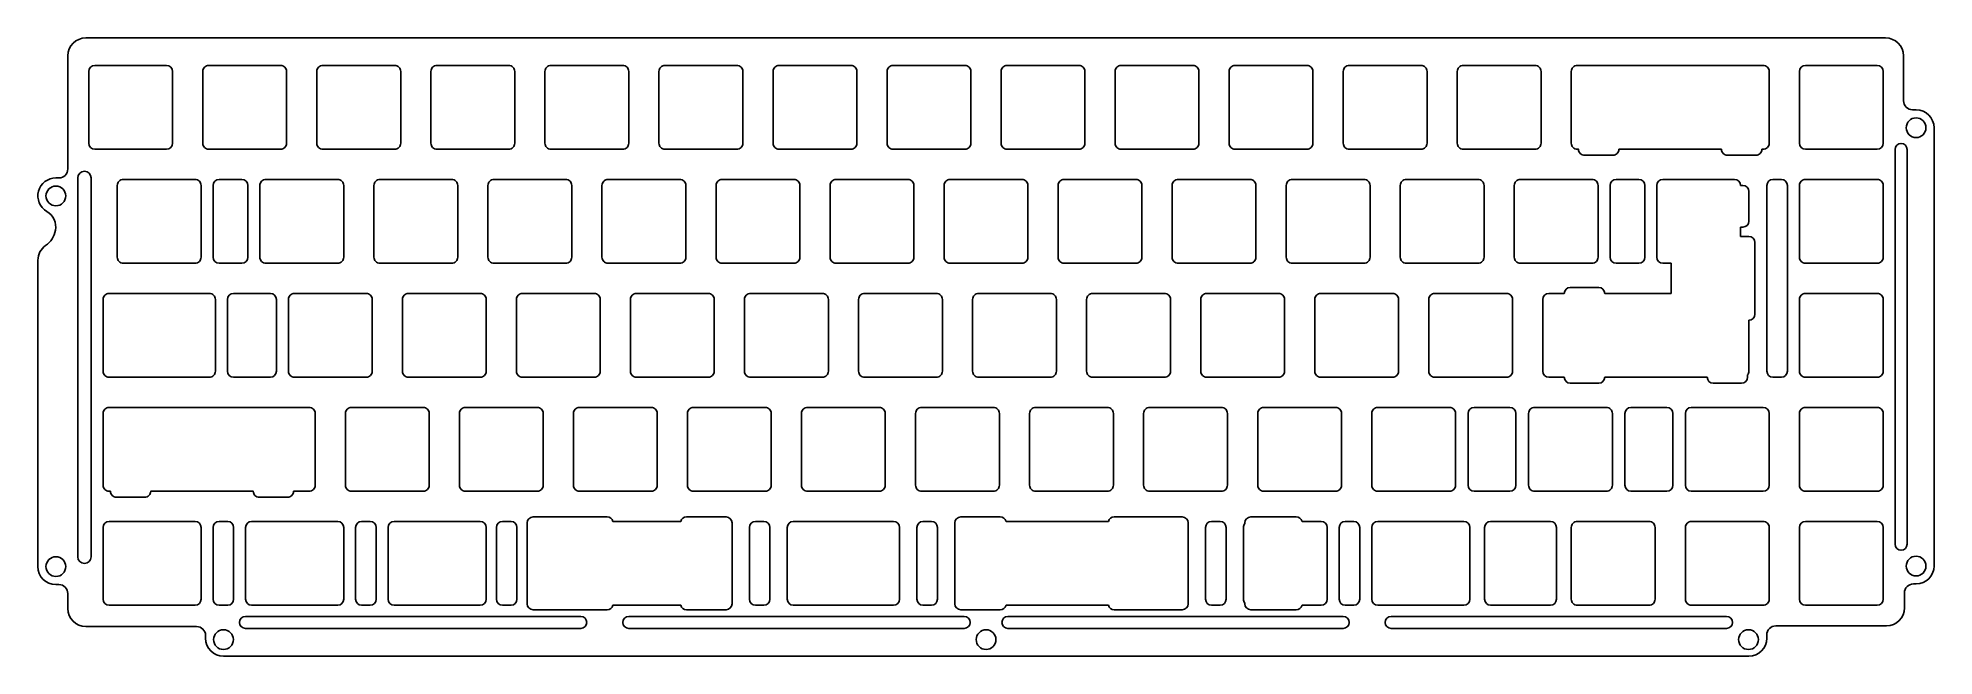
# Model space of a CAD drawing. Header units: millimetres. Extents: x 116 to 433, y 129 to 232.
import ezdxf

# ---------------------------------------------------------------- set-up
doc = ezdxf.new("R2010")
doc.units = ezdxf.units.MM

msp = doc.modelspace()

# ---------------------------------------------------------------- linework, layer by layer
for p, q in [((425.09, 232.01), (124.44, 232.01)), ((121.44, 229.01), (121.44, 210.11)), ((428.09, 229.01), (428.09, 221.51)), ((124.94, 226.41), (124.94, 214.41)), ((137.94, 227.41), (125.94, 227.41)), ((138.94, 214.41), (138.94, 226.41)), ((410.69, 214.41), (410.69, 226.41)), ((411.69, 227.41), (423.69, 227.41)), ((424.69, 226.41), (424.69, 214.41)), ((430.19, 220.01), (429.59, 220.01)), ((433.19, 217.01), (433.19, 143.76)), ((125.94, 213.41), (137.94, 213.41)), ((423.69, 213.41), (411.69, 213.41)), ((426.69, 213.39), (426.69, 147.39)), ((428.69, 213.39), (428.69, 147.39)), ((119.44, 208.61), (119.94, 208.61)), ((123.09, 208.61), (123.09, 145.31)), ((125.32, 145.31), (125.32, 208.61)), ((145.7, 207.36), (145.7, 195.36)), ((150.52, 208.36), (146.7, 208.36)), ((151.52, 207.36), (151.52, 195.36)), ((379.07, 207.36), (379.07, 195.36)), ((383.88, 208.36), (380.07, 208.36)), ((384.88, 207.36), (384.88, 195.36)), ((386.88, 195.36), (386.88, 207.36)), ((387.88, 208.36), (399.88, 208.36)), ((400.88, 207.36), (401.26, 207.36)), ((402.26, 206.36), (402.26, 201.4)), ((405.26, 176.31), (405.26, 207.36)), ((407.69, 208.36), (406.26, 208.36)), ((408.69, 176.31), (408.69, 207.36)), ((401.26, 200.4), (400.88, 200.4)), ((400.88, 200.4), (400.88, 198.84)), ((400.88, 198.84), (402.26, 198.84)), ((403.26, 197.84), (403.26, 185.84)), ((116.44, 194.87), (116.44, 143.66)), ((150.52, 194.36), (146.7, 194.36)), ((383.88, 194.36), (380.07, 194.36)), ((389.26, 194.36), (387.88, 194.36)), ((389.26, 189.31), (389.26, 194.36)), ((372.42, 190.31), (377.17, 190.31)), ((148.09, 176.31), (148.09, 188.31)), ((149.09, 189.31), (155.28, 189.31)), ((156.28, 188.31), (156.28, 176.31)), ((367.83, 176.31), (367.83, 188.31)), ((368.83, 189.31), (371.42, 189.31)), ((378.17, 189.31), (389.26, 189.31)), ((402.26, 184.84), (402.26, 176.31)), ((155.28, 175.31), (149.09, 175.31)), ((371.42, 175.31), (368.83, 175.31)), ((372.42, 174.31), (377.17, 174.31)), ((395.3, 175.31), (378.17, 175.31)), ((401.05, 174.31), (396.3, 174.31)), ((402.05, 175.31), (402.05, 175.7)), ((406.26, 175.31), (407.69, 175.31)), ((355.35, 157.26), (355.35, 169.26)), ((356.35, 170.26), (362.35, 170.26)), ((363.35, 157.26), (363.35, 169.26)), ((381.55, 157.26), (381.55, 169.26)), ((388.55, 170.26), (382.55, 170.26)), ((389.55, 157.26), (389.55, 169.26)), ((391.64, 169.26), (391.64, 157.26)), ((392.64, 170.26), (404.64, 170.26)), ((405.64, 169.26), (405.64, 157.26)), ((356.35, 156.26), (362.35, 156.26)), ((388.55, 156.26), (382.55, 156.26)), ((404.64, 156.26), (392.64, 156.26)), ((127.32, 138.21), (127.32, 150.21)), ((128.32, 151.21), (142.7, 151.21)), ((143.7, 150.21), (143.7, 138.21)), ((145.7, 138.21), (145.7, 150.21)), ((146.7, 151.21), (148.14, 151.21)), ((149.14, 150.21), (149.14, 138.21)), ((151.14, 138.21), (151.14, 150.21)), ((152.14, 151.21), (166.52, 151.21)), ((167.52, 150.21), (167.52, 138.21)), ((169.52, 138.21), (169.52, 150.21)), ((170.52, 151.21), (171.95, 151.21)), ((172.95, 150.21), (172.95, 138.21)), ((174.95, 138.21), (174.95, 150.21)), ((175.95, 151.21), (190.33, 151.21)), ((191.33, 150.21), (191.33, 138.21)), ((193.04, 138.21), (193.04, 150.21)), ((194.04, 151.21), (195.47, 151.21)), ((196.47, 150.21), (196.47, 138.21)), ((212.5, 151.21), (223.83, 151.21)), ((235.29, 138.21), (235.29, 150.21)), ((236.29, 151.21), (237.73, 151.21)), ((238.73, 150.21), (238.73, 138.21)), ((241.62, 138.21), (241.62, 150.21)), ((242.62, 151.21), (259.39, 151.21)), ((260.39, 150.21), (260.39, 138.21)), ((263.28, 138.21), (263.28, 150.21)), ((264.28, 151.21), (265.71, 151.21)), ((266.71, 150.21), (266.71, 138.21)), ((278.18, 151.21), (295.27, 151.21)), ((311.49, 138.21), (311.49, 150.21)), ((312.49, 151.21), (313.93, 151.21)), ((314.93, 150.21), (314.93, 138.21)), ((317.82, 138.21), (317.82, 150.21)), ((327.62, 151.21), (330.82, 151.21)), ((331.82, 150.21), (331.82, 138.21)), ((333.82, 138.21), (333.82, 150.21)), ((334.82, 151.21), (336.25, 151.21)), ((337.25, 150.21), (337.25, 138.21)), ((339.25, 138.21), (339.25, 150.21)), ((340.25, 151.21), (354.64, 151.21)), ((355.64, 150.21), (355.64, 138.21)), ((358.11, 138.21), (358.11, 150.21)), ((359.11, 151.21), (369.11, 151.21)), ((370.11, 138.21), (370.11, 150.21)), ((410.69, 138.21), (410.69, 150.21)), ((411.69, 151.21), (423.69, 151.21)), ((424.69, 150.21), (424.69, 138.21)), ((119.44, 140.66), (119.94, 140.66)), ((430.19, 140.76), (429.74, 140.76)), ((121.44, 139.16), (121.44, 136.66)), ((142.7, 137.21), (128.32, 137.21)), ((148.14, 137.21), (146.7, 137.21)), ((166.52, 137.21), (152.14, 137.21)), ((171.95, 137.21), (170.52, 137.21)), ((190.33, 137.21), (175.95, 137.21)), ((195.47, 137.21), (194.04, 137.21)), ((223.83, 137.21), (212.5, 137.21)), ((237.73, 137.21), (236.29, 137.21)), ((259.39, 137.21), (242.62, 137.21)), ((265.71, 137.21), (264.28, 137.21)), ((295.27, 137.21), (278.18, 137.21)), ((313.93, 137.21), (312.49, 137.21)), ((330.82, 137.21), (327.62, 137.21)), ((336.25, 137.21), (334.82, 137.21)), ((354.64, 137.21), (340.25, 137.21)), ((369.11, 137.21), (359.11, 137.21)), ((423.69, 137.21), (411.69, 137.21)), ((428.24, 139.26), (428.24, 136.76)), ((142.94, 133.66), (124.44, 133.66)), ((207.13, 135.34), (151.09, 135.34)), ((151.09, 133.34), (207.13, 133.34)), ((271.17, 135.34), (215.13, 135.34)), ((215.13, 133.34), (271.17, 133.34)), ((278.47, 135.34), (334.5, 135.34)), ((334.5, 133.34), (278.47, 133.34)), ((342.5, 135.34), (398.54, 135.34)), ((398.54, 133.34), (342.5, 133.34)), ((425.24, 133.76), (406.74, 133.76)), ((144.44, 131.71), (144.44, 132.16)), ((405.24, 131.71), (405.24, 132.26)), ((402.24, 128.71), (147.44, 128.71))]:
    msp.add_line(p, q)
at = {"linetype": 'Continuous'}
for p, q in [((198.17, 150.96), (198.17, 137.46)), ((199.17, 151.96), (211.53, 151.96)), ((231.4, 151.96), (224.8, 151.96)), ((232.4, 150.96), (232.4, 137.46)), ((269.61, 150.96), (269.61, 137.46)), ((270.61, 151.96), (277.21, 151.96)), ((307.6, 151.96), (296.24, 151.96)), ((308.6, 150.96), (308.6, 137.46)), ((318.05, 150.85), (318.05, 150.96)), ((326.65, 151.96), (319.05, 151.96)), ((199.17, 136.46), (211.53, 136.46)), ((231.4, 136.46), (224.8, 136.46)), ((270.61, 136.46), (277.21, 136.46)), ((307.6, 136.46), (296.24, 136.46)), ((318.05, 137.46), (318.05, 137.57)), ((326.65, 136.46), (319.05, 136.46))]:
    msp.add_line(p, q, dxfattribs=at)
for points in [[(144.99, 213.41, -0.414214), (143.99, 214.41), (143.99, 226.41, -0.414214), (144.99, 227.41), (156.99, 227.41, -0.414214), (157.99, 226.41), (157.99, 214.41, -0.414214), (156.99, 213.41)], [(176.04, 227.41, -0.414214), (177.04, 226.41), (177.04, 214.41, -0.414214), (176.04, 213.41), (164.04, 213.41, -0.414214), (163.04, 214.41), (163.04, 226.41, -0.414214), (164.04, 227.41)], [(196.09, 214.41, -0.414214), (195.09, 213.41), (183.09, 213.41, -0.414214), (182.09, 214.41), (182.09, 226.41, -0.414214), (183.09, 227.41), (195.09, 227.41, -0.414214), (196.09, 226.41)], [(202.14, 213.41), (214.14, 213.41, 0.414214), (215.14, 214.41), (215.14, 226.41, 0.414214), (214.14, 227.41), (202.14, 227.41, 0.414214), (201.14, 226.41), (201.14, 214.41, 0.414214)], [(220.19, 226.41), (220.19, 214.41, 0.414214), (221.19, 213.41), (233.19, 213.41, 0.414214), (234.19, 214.41), (234.19, 226.41, 0.414214), (233.19, 227.41), (221.19, 227.41, 0.414214)], [(239.24, 226.41, -0.414214), (240.24, 227.41), (252.24, 227.41, -0.414214), (253.24, 226.41), (253.24, 214.41, -0.414214), (252.24, 213.41), (240.24, 213.41, -0.414214), (239.24, 214.41)], [(259.29, 213.41), (271.29, 213.41, 0.414214), (272.29, 214.41), (272.29, 226.41, 0.414214), (271.29, 227.41), (259.29, 227.41, 0.414214), (258.29, 226.41), (258.29, 214.41, 0.414214)], [(277.34, 226.41), (277.34, 214.41, 0.414214), (278.34, 213.41), (290.34, 213.41, 0.414214), (291.34, 214.41), (291.34, 226.41, 0.414214), (290.34, 227.41), (278.34, 227.41, 0.414214)], [(309.39, 227.41, -0.414214), (310.39, 226.41), (310.39, 214.41, -0.414214), (309.39, 213.41), (297.39, 213.41, -0.414214), (296.39, 214.41), (296.39, 226.41, -0.414214), (297.39, 227.41)], [(316.44, 213.41), (328.44, 213.41, 0.414214), (329.44, 214.41), (329.44, 226.41, 0.414214), (328.44, 227.41), (316.44, 227.41, 0.414214), (315.44, 226.41), (315.44, 214.41, 0.414214)], [(347.49, 227.41, -0.414214), (348.49, 226.41), (348.49, 214.41, -0.414214), (347.49, 213.41), (335.49, 213.41, -0.414214), (334.49, 214.41), (334.49, 226.41, -0.414214), (335.49, 227.41)], [(366.54, 227.41), (354.54, 227.41, 0.414214), (353.54, 226.41), (353.54, 214.41, 0.414214), (354.54, 213.41), (366.54, 213.41, 0.414214), (367.54, 214.41), (367.54, 226.41, 0.414214)], [(374.8, 212.41, -0.414214), (373.8, 213.41), (373.59, 213.41, -0.414214), (372.59, 214.41), (372.59, 226.41, -0.414214), (373.59, 227.41), (404.64, 227.41, -0.414214), (405.64, 226.41), (405.64, 214.41, -0.414214), (404.64, 213.41), (404.43, 213.41, -0.414214), (403.43, 212.41), (398.68, 212.41, -0.414214), (397.68, 213.41), (380.55, 213.41, -0.414214), (379.55, 212.41)], [(129.7, 207.36), (129.7, 195.36, 0.414214), (130.7, 194.36), (142.7, 194.36, 0.414214), (143.7, 195.36), (143.7, 207.36, 0.414214), (142.7, 208.36), (130.7, 208.36, 0.414214)], [(154.52, 194.36, -0.414214), (153.52, 195.36), (153.52, 207.36, -0.414214), (154.52, 208.36), (166.52, 208.36, -0.414214), (167.52, 207.36), (167.52, 195.36, -0.414214), (166.52, 194.36)], [(172.57, 207.36, -0.414214), (173.57, 208.36), (185.57, 208.36, -0.414214), (186.57, 207.36), (186.57, 195.36, -0.414214), (185.57, 194.36), (173.57, 194.36, -0.414214), (172.57, 195.36)], [(205.62, 195.36, -0.414214), (204.62, 194.36), (192.62, 194.36, -0.414214), (191.62, 195.36), (191.62, 207.36, -0.414214), (192.62, 208.36), (204.62, 208.36, -0.414214), (205.62, 207.36)], [(224.67, 195.36, -0.414214), (223.67, 194.36), (211.67, 194.36, -0.414214), (210.67, 195.36), (210.67, 207.36, -0.414214), (211.67, 208.36), (223.67, 208.36, -0.414214), (224.67, 207.36)], [(229.72, 207.36, -0.414214), (230.72, 208.36), (242.72, 208.36, -0.414214), (243.72, 207.36), (243.72, 195.36, -0.414214), (242.72, 194.36), (230.72, 194.36, -0.414214), (229.72, 195.36)], [(248.77, 207.36, -0.414214), (249.77, 208.36), (261.77, 208.36, -0.414214), (262.77, 207.36), (262.77, 195.36, -0.414214), (261.77, 194.36), (249.77, 194.36, -0.414214), (248.77, 195.36)], [(281.82, 195.36), (281.82, 207.36, 0.414214), (280.82, 208.36), (268.82, 208.36, 0.414214), (267.82, 207.36), (267.82, 195.36, 0.414214), (268.82, 194.36), (280.82, 194.36, 0.414214)], [(287.87, 194.36), (299.87, 194.36, 0.414214), (300.87, 195.36), (300.87, 207.36, 0.414214), (299.87, 208.36), (287.87, 208.36, 0.414214), (286.87, 207.36), (286.87, 195.36, 0.414214)], [(318.92, 208.36), (306.92, 208.36, 0.414214), (305.92, 207.36), (305.92, 195.36, 0.414214), (306.92, 194.36), (318.92, 194.36, 0.414214), (319.92, 195.36), (319.92, 207.36, 0.414214)], [(325.97, 194.36), (337.97, 194.36, 0.414214), (338.97, 195.36), (338.97, 207.36, 0.414214), (337.97, 208.36), (325.97, 208.36, 0.414214), (324.97, 207.36), (324.97, 195.36, 0.414214)], [(357.02, 208.36), (345.02, 208.36, 0.414214), (344.02, 207.36), (344.02, 195.36, 0.414214), (345.02, 194.36), (357.02, 194.36, 0.414214), (358.02, 195.36), (358.02, 207.36, 0.414214)], [(364.07, 194.36, -0.414214), (363.07, 195.36), (363.07, 207.36, -0.414214), (364.07, 208.36), (376.07, 208.36, -0.414214), (377.07, 207.36), (377.07, 195.36, -0.414214), (376.07, 194.36)], [(423.69, 208.36), (411.69, 208.36, 0.414214), (410.69, 207.36), (410.69, 195.36, 0.414214), (411.69, 194.36), (423.69, 194.36, 0.414214), (424.69, 195.36), (424.69, 207.36, 0.414214)], [(128.32, 175.31, -0.414214), (127.32, 176.31), (127.32, 188.31, -0.414214), (128.32, 189.31), (145.09, 189.31, -0.414214), (146.09, 188.31), (146.09, 176.31, -0.414214), (145.09, 175.31)], [(158.28, 188.31, -0.414214), (159.28, 189.31), (171.28, 189.31, -0.414214), (172.28, 188.31), (172.28, 176.31, -0.414214), (171.28, 175.31), (159.28, 175.31, -0.414214), (158.28, 176.31)], [(190.33, 189.31, -0.414214), (191.33, 188.31), (191.33, 176.31, -0.414214), (190.33, 175.31), (178.33, 175.31, -0.414214), (177.33, 176.31), (177.33, 188.31, -0.414214), (178.33, 189.31)], [(196.38, 188.31, -0.414214), (197.38, 189.31), (209.38, 189.31, -0.414214), (210.38, 188.31), (210.38, 176.31, -0.414214), (209.38, 175.31), (197.38, 175.31, -0.414214), (196.38, 176.31)], [(215.43, 188.31), (215.43, 176.31, 0.414214), (216.43, 175.31), (228.43, 175.31, 0.414214), (229.43, 176.31), (229.43, 188.31, 0.414214), (228.43, 189.31), (216.43, 189.31, 0.414214)], [(248.48, 176.31), (248.48, 188.31, 0.414214), (247.48, 189.31), (235.48, 189.31, 0.414214), (234.48, 188.31), (234.48, 176.31, 0.414214), (235.48, 175.31), (247.48, 175.31, 0.414214)], [(267.53, 176.31, -0.414214), (266.53, 175.31), (254.53, 175.31, -0.414214), (253.53, 176.31), (253.53, 188.31, -0.414214), (254.53, 189.31), (266.53, 189.31, -0.414214), (267.53, 188.31)], [(285.58, 189.31, -0.414214), (286.58, 188.31), (286.58, 176.31, -0.414214), (285.58, 175.31), (273.58, 175.31, -0.414214), (272.58, 176.31), (272.58, 188.31, -0.414214), (273.58, 189.31)], [(304.63, 189.31), (292.63, 189.31, 0.414214), (291.63, 188.31), (291.63, 176.31, 0.414214), (292.63, 175.31), (304.63, 175.31, 0.414214), (305.63, 176.31), (305.63, 188.31, 0.414214)], [(324.68, 176.31), (324.68, 188.31, 0.414214), (323.68, 189.31), (311.68, 189.31, 0.414214), (310.68, 188.31), (310.68, 176.31, 0.414214), (311.68, 175.31), (323.68, 175.31, 0.414214)], [(330.73, 175.31, -0.414214), (329.73, 176.31), (329.73, 188.31, -0.414214), (330.73, 189.31), (342.73, 189.31, -0.414214), (343.73, 188.31), (343.73, 176.31, -0.414214), (342.73, 175.31)], [(348.78, 188.31), (348.78, 176.31, 0.414214), (349.78, 175.31), (361.78, 175.31, 0.414214), (362.78, 176.31), (362.78, 188.31, 0.414214), (361.78, 189.31), (349.78, 189.31, 0.414214)], [(410.69, 188.31, -0.414214), (411.69, 189.31), (423.69, 189.31, -0.414214), (424.69, 188.31), (424.69, 176.31, -0.414214), (423.69, 175.31), (411.69, 175.31, -0.414214), (410.69, 176.31)], [(162.75, 157.26), (162.75, 169.26, 0.414214), (161.75, 170.26), (128.32, 170.26, 0.414214), (127.32, 169.26), (127.32, 157.26, 0.414214), (128.32, 156.26), (128.54, 156.26, 0.414214), (129.54, 155.26), (134.29, 155.26, 0.414214), (135.29, 156.26), (152.41, 156.26, 0.414214), (153.41, 155.26), (158.16, 155.26, 0.414214), (159.16, 156.26), (161.75, 156.26, 0.414214)], [(168.8, 156.26, -0.414214), (167.8, 157.26), (167.8, 169.26, -0.414214), (168.8, 170.26), (180.8, 170.26, -0.414214), (181.8, 169.26), (181.8, 157.26, -0.414214), (180.8, 156.26)], [(199.85, 170.26), (187.85, 170.26, 0.414214), (186.85, 169.26), (186.85, 157.26, 0.414214), (187.85, 156.26), (199.85, 156.26, 0.414214), (200.85, 157.26), (200.85, 169.26, 0.414214)], [(205.9, 169.26, -0.414214), (206.9, 170.26), (218.9, 170.26, -0.414214), (219.9, 169.26), (219.9, 157.26, -0.414214), (218.9, 156.26), (206.9, 156.26, -0.414214), (205.9, 157.26)], [(224.95, 169.26, -0.414214), (225.95, 170.26), (237.95, 170.26, -0.414214), (238.95, 169.26), (238.95, 157.26, -0.414214), (237.95, 156.26), (225.95, 156.26, -0.414214), (224.95, 157.26)], [(257, 170.26, -0.414214), (258, 169.26), (258, 157.26, -0.414214), (257, 156.26), (245, 156.26, -0.414214), (244, 157.26), (244, 169.26, -0.414214), (245, 170.26)], [(264.05, 156.26, -0.414214), (263.05, 157.26), (263.05, 169.26, -0.414214), (264.05, 170.26), (276.05, 170.26, -0.414214), (277.05, 169.26), (277.05, 157.26, -0.414214), (276.05, 156.26)], [(283.1, 156.26), (295.1, 156.26, 0.414214), (296.1, 157.26), (296.1, 169.26, 0.414214), (295.1, 170.26), (283.1, 170.26, 0.414214), (282.1, 169.26), (282.1, 157.26, 0.414214)], [(314.15, 170.26, -0.414214), (315.15, 169.26), (315.15, 157.26, -0.414214), (314.15, 156.26), (302.15, 156.26, -0.414214), (301.15, 157.26), (301.15, 169.26, -0.414214), (302.15, 170.26)], [(320.2, 169.26), (320.2, 157.26, 0.414214), (321.2, 156.26), (333.2, 156.26, 0.414214), (334.2, 157.26), (334.2, 169.26, 0.414214), (333.2, 170.26), (321.2, 170.26, 0.414214)], [(353.25, 157.26, -0.414214), (352.25, 156.26), (340.25, 156.26, -0.414214), (339.25, 157.26), (339.25, 169.26, -0.414214), (340.25, 170.26), (352.25, 170.26, -0.414214), (353.25, 169.26)], [(379.45, 157.26, -0.414214), (378.45, 156.26), (366.45, 156.26, -0.414214), (365.45, 157.26), (365.45, 169.26, -0.414214), (366.45, 170.26), (378.45, 170.26, -0.414214), (379.45, 169.26)], [(410.69, 169.26), (410.69, 157.26, 0.414214), (411.69, 156.26), (423.69, 156.26, 0.414214), (424.69, 157.26), (424.69, 169.26, 0.414214), (423.69, 170.26), (411.69, 170.26, 0.414214)], [(385.59, 151.21, -0.414214), (386.59, 150.21), (386.59, 138.21, -0.414214), (385.59, 137.21), (373.59, 137.21, -0.414214), (372.59, 138.21), (372.59, 150.21, -0.414214), (373.59, 151.21)], [(404.64, 151.21), (392.64, 151.21, 0.414214), (391.64, 150.21), (391.64, 138.21, 0.414214), (392.64, 137.21), (404.64, 137.21, 0.414214), (405.64, 138.21), (405.64, 150.21, 0.414214)]]:
    msp.add_lwpolyline(points, format="xyb", close=True)
for centre in [(430.19, 217.01), (119.44, 205.61), (119.44, 143.66), (430.19, 143.76), (147.44, 131.46), (274.82, 131.46), (402.19, 131.46)]:
    msp.add_circle(centre, 1.65)
for centre, radius, start, end in [((124.44, 229.01), 3, 90, 180), ((425.09, 229.01), 3, 0, 90), ((125.94, 226.41), 1, 90, 180), ((137.94, 226.41), 1, 0, 90), ((411.69, 226.41), 1, 90, 180), ((423.69, 226.41), 1, 0, 90), ((429.59, 221.51), 1.5, 180, 270), ((430.19, 217.01), 3, 0, 90), ((125.94, 214.41), 1, 180, 270), ((137.94, 214.41), 1, 270, 0), ((411.69, 214.41), 1, 180, 270), ((423.69, 214.41), 1, 270, 360), ((427.69, 213.39), 1, 0, 180), ((119.94, 210.11), 1.5, 270, 0), ((124.21, 208.61), 1.12, 0, 180), ((119.44, 205.61), 3, 90, 239.8073), ((146.7, 207.36), 1, 90, 180), ((150.52, 207.36), 1, 0, 90), ((380.07, 207.36), 1, 90, 180), ((383.88, 207.36), 1, 0, 90), ((387.88, 207.36), 1, 90, 180), ((399.88, 207.36), 1, 360, 90), ((401.26, 206.36), 1, 0, 90), ((406.26, 207.36), 1, 90, 180), ((407.69, 207.36), 1, 0, 90), ((116.42, 200.43), 3, 349.2785, 59.8073), ((115.44, 200.61), 4, 304.8499, 349.2785), ((401.26, 201.4), 1, 270, 360), ((119.44, 194.87), 3, 124.8499, 180), ((402.26, 197.84), 1, 0, 90), ((146.7, 195.36), 1, 180, 270), ((150.52, 195.36), 1, 270, 0), ((380.07, 195.36), 1, 180, 270), ((383.88, 195.36), 1, 270, 0), ((387.88, 195.36), 1, 180, 270), ((372.42, 189.31), 1, 90, 180), ((377.17, 189.31), 1, 0, 90), ((149.09, 188.31), 1, 90, 180), ((155.28, 188.31), 1, 0, 90), ((368.83, 188.31), 1, 90, 180), ((402.26, 185.84), 1, 270, 0), ((149.09, 176.31), 1, 180, 270), ((155.28, 176.31), 1, 270, 0), ((368.83, 176.31), 1, 180, 270), ((372.42, 175.31), 1, 180, 270), ((377.17, 175.31), 1, 270, 360), ((396.3, 175.31), 1, 180, 270), ((401.05, 175.31), 1, 270, 0), ((401.26, 176.31), 1, 321.999, 0), ((406.26, 176.31), 1, 180, 270), ((407.69, 176.31), 1, 270, 0), ((356.35, 169.26), 1, 90, 180), ((362.35, 169.26), 1, 0, 90), ((382.55, 169.26), 1, 90, 180), ((388.55, 169.26), 1, 0, 90), ((392.64, 169.26), 1, 90, 180), ((404.64, 169.26), 1, 0, 90), ((356.35, 157.26), 1, 180, 270), ((362.35, 157.26), 1, 270, 0), ((382.55, 157.26), 1, 180, 270), ((388.55, 157.26), 1, 270, 0), ((392.64, 157.26), 1, 180, 270), ((404.64, 157.26), 1, 270, 360), ((128.32, 150.21), 1, 90, 180), ((142.7, 150.21), 1, 0, 90), ((146.7, 150.21), 1, 90, 180), ((148.14, 150.21), 1, 0, 90), ((152.14, 150.21), 1, 90, 180), ((166.52, 150.21), 1, 0, 90), ((170.52, 150.21), 1, 90, 180), ((171.95, 150.21), 1, 0, 90), ((175.95, 150.21), 1, 90, 180), ((190.33, 150.21), 1, 0, 90), ((194.04, 150.21), 1, 90, 180), ((195.47, 150.21), 1, 0, 90), ((236.29, 150.21), 1, 90, 180), ((237.73, 150.21), 1, 0, 90), ((242.62, 150.21), 1, 90, 180), ((259.39, 150.21), 1, 0, 90), ((264.28, 150.21), 1, 90, 180), ((265.71, 150.21), 1, 0, 90), ((312.49, 150.21), 1, 90, 180), ((313.93, 150.21), 1, 0, 90), ((318.82, 150.21), 1, 140.2274, 180), ((330.82, 150.21), 1, 0, 90), ((334.82, 150.21), 1, 90, 180), ((336.25, 150.21), 1, 0, 90), ((340.25, 150.21), 1, 90, 180), ((354.64, 150.21), 1, 0, 90), ((359.11, 150.21), 1, 90, 180), ((369.11, 150.21), 1, 360, 90), ((411.69, 150.21), 1, 90, 180), ((423.69, 150.21), 1, 0, 90), ((427.69, 147.39), 1, 180, 0), ((119.44, 143.66), 3, 180, 270), ((124.21, 145.31), 1.12, 180, 0), ((430.19, 143.76), 3, 270, 0), ((119.94, 139.16), 1.5, 0, 90), ((429.74, 139.26), 1.5, 90, 180), ((124.44, 136.66), 3, 180, 270), ((128.32, 138.21), 1, 180, 270), ((142.7, 138.21), 1, 270, 0), ((146.7, 138.21), 1, 180, 270), ((148.14, 138.21), 1, 270, 0), ((152.14, 138.21), 1, 180, 270), ((166.52, 138.21), 1, 270, 0), ((170.52, 138.21), 1, 180, 270), ((171.95, 138.21), 1, 270, 0), ((175.95, 138.21), 1, 180, 270), ((190.33, 138.21), 1, 270, 0), ((194.04, 138.21), 1, 180, 270), ((195.47, 138.21), 1, 270, 0), ((236.29, 138.21), 1, 180, 270), ((237.73, 138.21), 1, 270, 0), ((242.62, 138.21), 1, 180, 270), ((259.39, 138.21), 1, 270, 0), ((264.28, 138.21), 1, 180, 270), ((265.71, 138.21), 1, 270, 0), ((312.49, 138.21), 1, 180, 270), ((313.93, 138.21), 1, 270, 0), ((318.82, 138.21), 1, 180, 219.7726), ((330.82, 138.21), 1, 270, 0), ((334.82, 138.21), 1, 180, 270), ((336.25, 138.21), 1, 270, 0), ((340.25, 138.21), 1, 180, 270), ((354.64, 138.21), 1, 270, 0), ((359.11, 138.21), 1, 180, 270), ((369.11, 138.21), 1, 270, 360), ((411.69, 138.21), 1, 180, 270), ((423.69, 138.21), 1, 270, 360), ((425.24, 136.76), 3, 270, 0), ((142.94, 132.16), 1.5, 0, 90), ((151.09, 134.34), 1, 90, 270), ((207.13, 134.34), 1, 270, 90), ((215.13, 134.34), 1, 90, 270), ((271.17, 134.34), 1, 270, 90), ((278.47, 134.34), 1, 90, 270), ((334.5, 134.34), 1, 270, 90), ((342.5, 134.34), 1, 90, 270), ((398.54, 134.34), 1, 270, 90), ((406.74, 132.26), 1.5, 90, 180), ((147.44, 131.71), 3, 180, 270), ((402.24, 131.71), 3, 270, 0)]:
    msp.add_arc(centre, radius, start, end)
for centre, start, end in [((199.17, 150.96), 90, 180), ((211.53, 150.96), 14.5367, 90), ((224.8, 150.96), 90, 165.5225), ((231.4, 150.96), 0, 90), ((270.61, 150.96), 90, 180), ((277.21, 150.96), 14.4775, 90), ((296.24, 150.96), 90, 165.5225), ((307.6, 150.96), 0, 90), ((319.05, 150.96), 90, 180), ((326.65, 150.96), 14.5367, 90), ((199.17, 137.46), 180, 270), ((211.53, 137.46), 270, 345.5225), ((224.8, 137.46), 194.5367, 270), ((231.4, 137.46), 270, 0), ((270.61, 137.46), 180, 270), ((277.21, 137.46), 270, 345.4633), ((296.24, 137.46), 194.5367, 270), ((307.6, 137.46), 270, 0), ((319.05, 137.46), 180, 270), ((326.65, 137.46), 270, 345.5225)]:
    msp.add_arc(centre, 1, start, end, dxfattribs=at)

doc.saveas('drawing.dxf')
